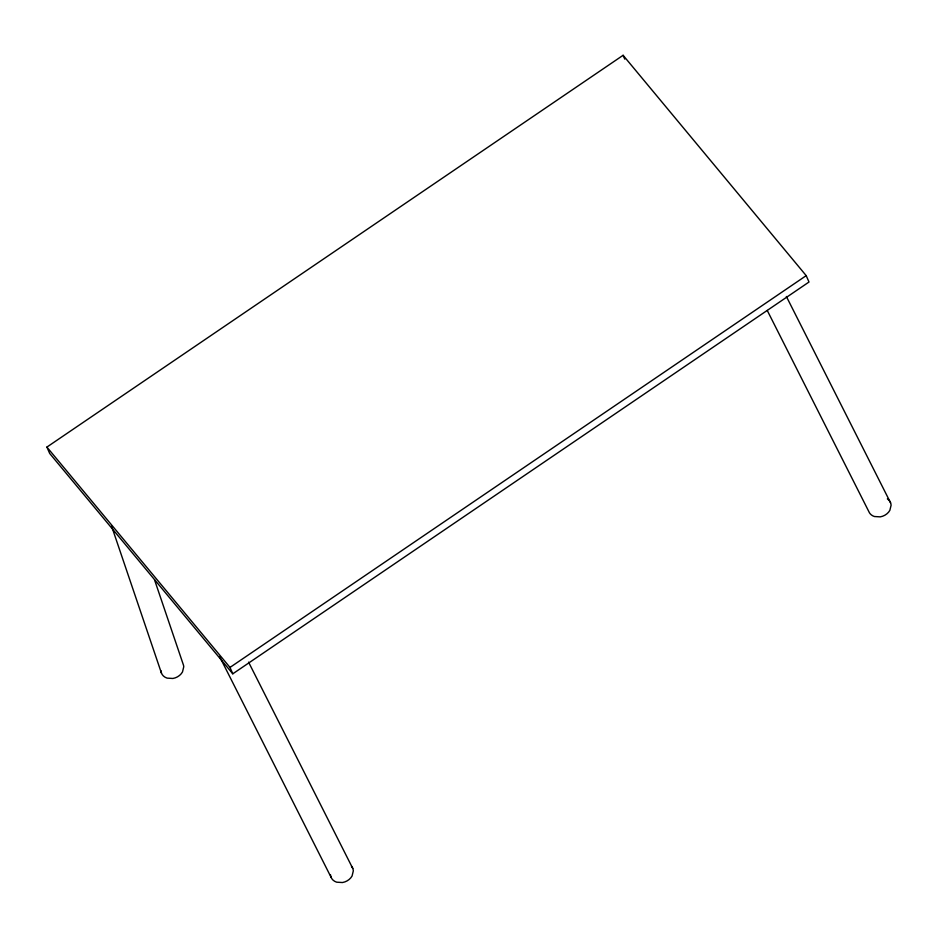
<?xml version="1.0" encoding="UTF-8"?>
<svg xmlns="http://www.w3.org/2000/svg" width="938" height="938" viewBox="0 0 938 938"><rect width="100%" height="100%" fill="white"/><g stroke="black" fill="none" stroke-linecap="round" stroke-linejoin="round"><path stroke-width="1.41" d="M46.9 447.086L623.102 55.295L806.199 275.643L809.002 282.021L232.788 673.812L49.702 453.464L46.9 447.086L229.986 667.434L232.788 673.812M229.986 667.434L806.199 275.643M786.372 296.478L890.561 502.768M767.249 310.455L868.799 511.515A12.053 9.685 -23.7 0 0 874.462 516.521L880.254 516.861A11.573 9.298 -23.7 0 0 889.857 510.331L891.1 505.219A12.053 9.685 -23.7 0 0 887.36 498.91M248.582 662.146L352.77 868.436M219.574 656.541L331.02 877.182M623.102 55.295L624.79 59.129M154.547 579.848L183.215 664.374A12.053 9.685 -23.7 0 1 183.742 666.824L182.5 671.936A11.573 9.298 -23.7 0 1 172.897 678.467L167.116 678.127A12.053 9.685 -23.7 0 1 160.914 670.67M111.634 526.253L161.453 673.121M330.481 874.732A12.053 9.685 -23.7 0 0 336.672 882.189L342.464 882.529A11.573 9.298 -23.7 0 0 352.067 876.01L353.309 870.886A12.053 9.685 -23.7 0 0 351.504 866.278"/></g></svg>
